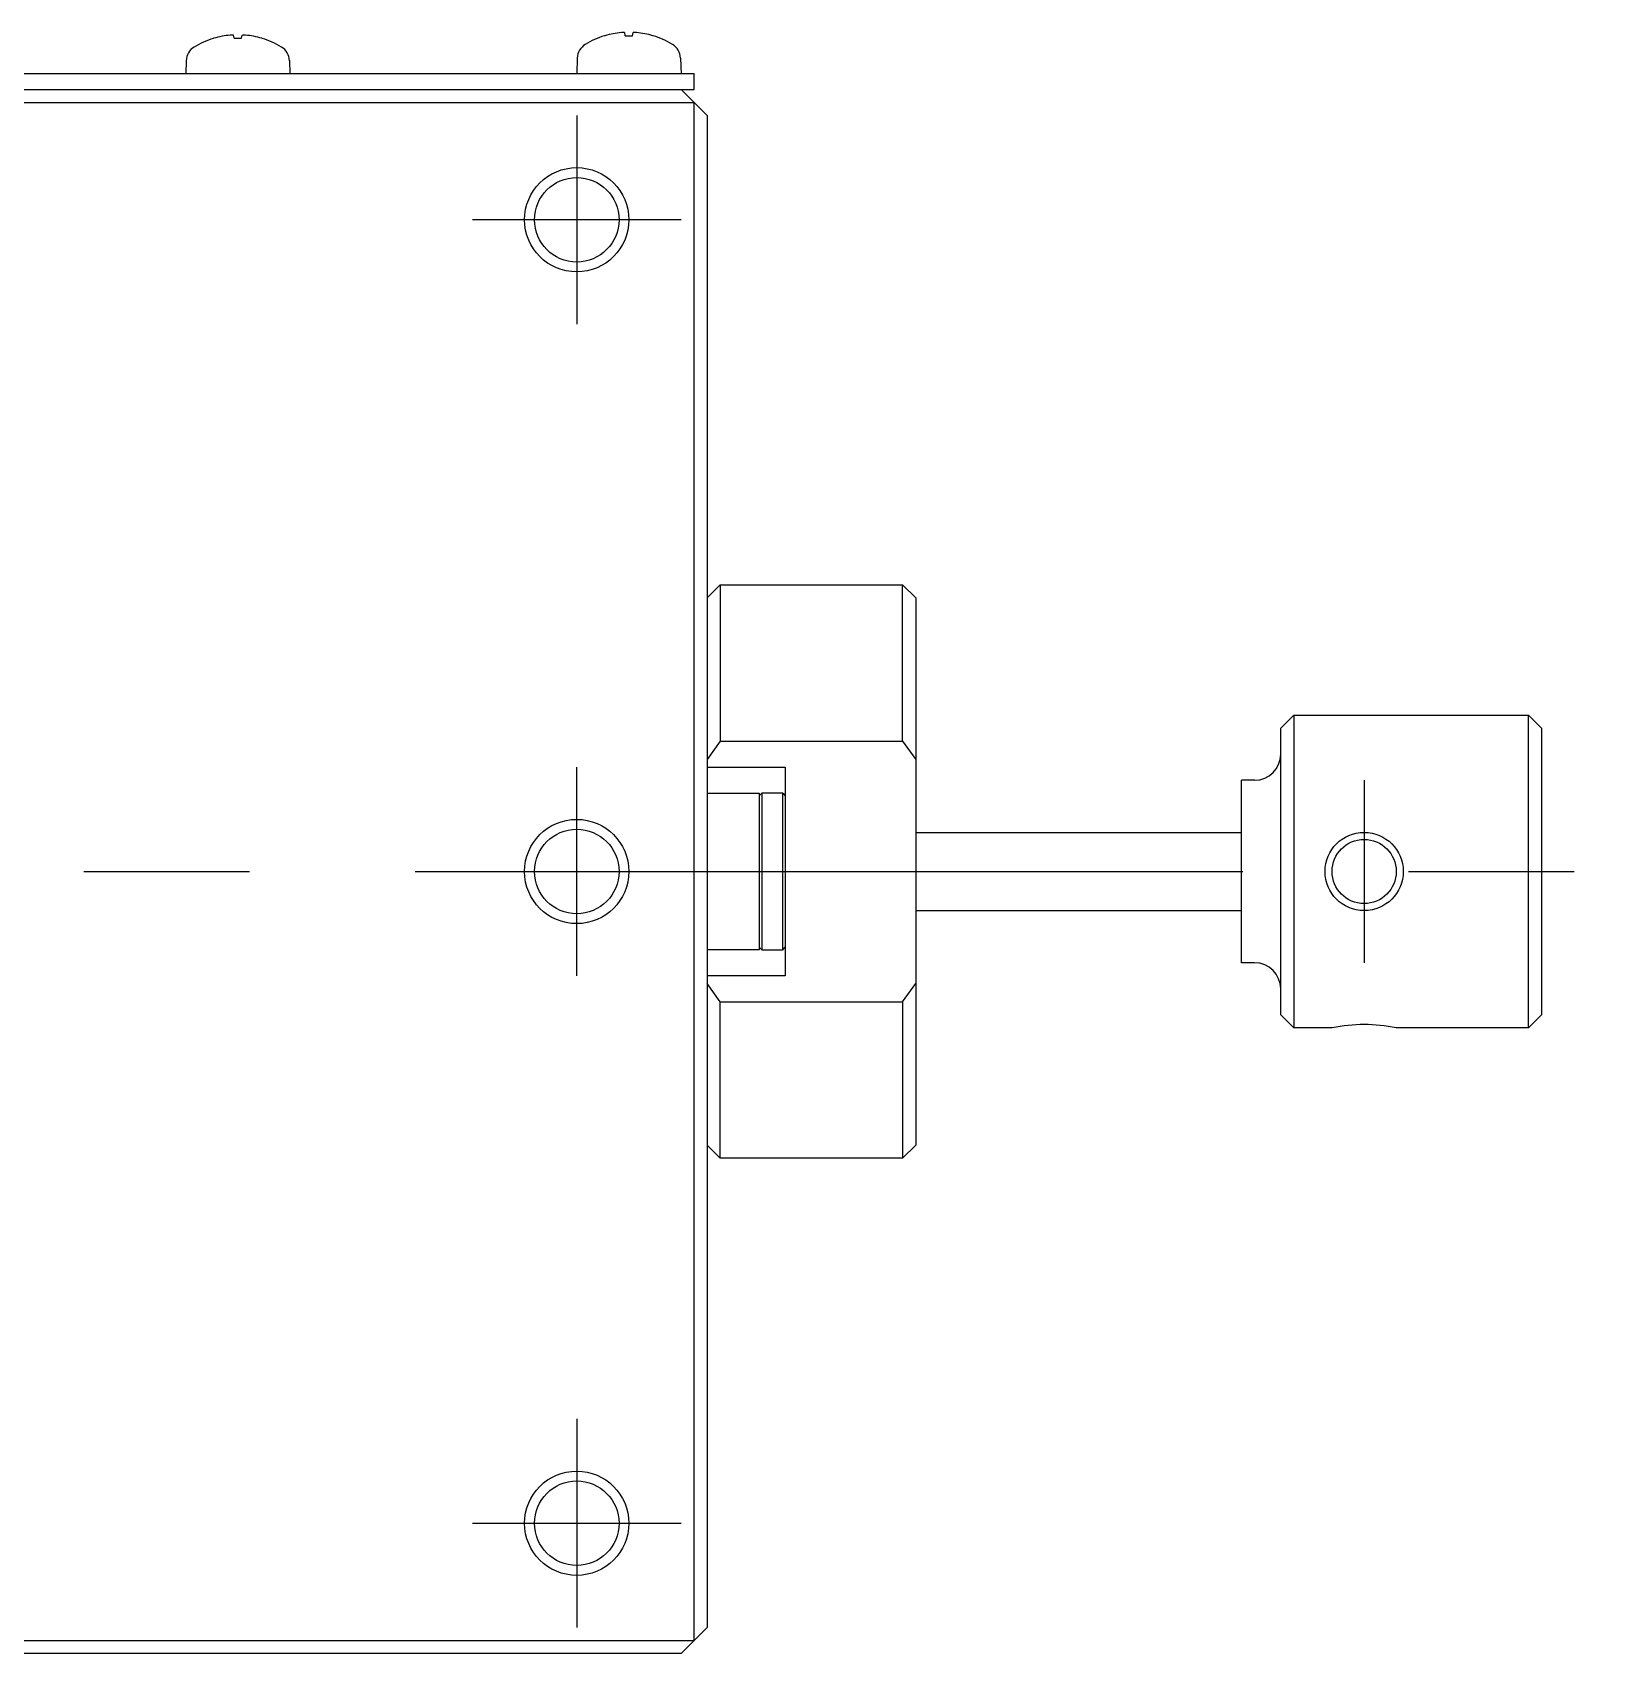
# Model space of a CAD drawing. Extents: x 1 to 275, y 0 to 187.
# Drawn here: x 80 to 139.8, y 73.6 to 135.8 of the extents above; entities that cross this region are included whole.
import ezdxf

# ---------------------------------------------------------------- set-up
doc = ezdxf.new("R2010")
doc.units = 0
doc.linetypes.add('CENTER', pattern=[50.8, 31.75, -6.35, 6.35, -6.35])
doc.layers.get('0').update_dxf_attribs({"linetype": 'CONTINUOUS'})
doc.layers.add('CENTER', color=1, linetype='CENTER')

msp = doc.modelspace()

# ---------------------------------------------------------------- linework, layer by layer
at = {"color": 7, "linetype": 'CONTINUOUS'}
for p, q in [((87.697, 135.536), (87.673, 135.656)), ((87.974, 135.536), (87.998, 135.656)), ((101.917, 135.636), (101.918, 135.636)), ((102.697, 135.636), (102.673, 135.756)), ((102.697, 135.636), (102.974, 135.636)), ((102.974, 135.636), (102.998, 135.756)), ((103.753, 135.636), (103.754, 135.636)), ((86.917, 135.536), (86.918, 135.536)), ((87.697, 135.536), (87.974, 135.536)), ((88.753, 135.536), (88.754, 135.536)), ((85.857, 134.678), (85.839, 134.174)), ((89.814, 134.678), (89.832, 134.174)), ((100.857, 134.778), (100.835, 134.174)), ((104.814, 134.778), (104.835, 134.174)), ((105.335, 134.174), (46.335, 134.174)), ((105.335, 133.574), (105.335, 134.174)), ((46.335, 133.574), (105.335, 133.574)), ((105.835, 132.574), (104.835, 133.574)), ((46.335, 133.074), (105.335, 133.074)), ((105.335, 74.074), (105.335, 133.074)), ((105.835, 132.574), (105.835, 74.574)), ((105.835, 114.074), (106.335, 114.574)), ((106.335, 114.574), (113.335, 114.574)), ((106.335, 114.574), (106.335, 108.574)), ((113.335, 114.574), (113.835, 114.074)), ((113.335, 108.574), (113.335, 114.574)), ((113.835, 114.074), (113.835, 93.074)), ((127.835, 109.074), (128.335, 109.574)), ((128.335, 109.574), (137.335, 109.574)), ((128.335, 109.574), (128.335, 97.574)), ((137.335, 109.574), (137.835, 109.074)), ((137.335, 97.574), (137.335, 109.574)), ((127.835, 98.074), (127.835, 109.074)), ((137.835, 109.074), (137.835, 98.074)), ((106.335, 108.574), (105.835, 107.867)), ((106.335, 108.574), (113.335, 108.574)), ((113.335, 108.574), (113.835, 107.867)), ((105.835, 107.574), (108.835, 107.574)), ((108.835, 107.574), (108.835, 99.574)), ((126.335, 100.074), (126.335, 107.074)), ((126.835, 107.074), (126.335, 107.074)), ((105.835, 106.574), (107.835, 106.574)), ((107.835, 106.574), (107.835, 100.574)), ((107.935, 106.574), (107.835, 106.474)), ((108.735, 106.574), (107.935, 106.574)), ((107.935, 106.574), (107.935, 100.574)), ((108.735, 100.574), (108.735, 106.574)), ((108.735, 106.574), (108.835, 106.474)), ((113.835, 105.074), (126.335, 105.074)), ((113.835, 102.074), (126.335, 102.074)), ((107.835, 100.574), (105.835, 100.574)), ((107.835, 100.674), (107.935, 100.574)), ((107.935, 100.574), (108.735, 100.574)), ((108.735, 100.574), (108.835, 100.674)), ((108.835, 99.574), (105.835, 99.574)), ((126.835, 100.074), (126.335, 100.074)), ((106.335, 98.574), (105.835, 99.281)), ((113.335, 98.574), (113.835, 99.281)), ((106.335, 92.574), (106.335, 98.574)), ((106.335, 98.574), (113.335, 98.574)), ((113.335, 98.574), (113.335, 92.574)), ((128.335, 97.574), (127.835, 98.074)), ((137.835, 98.074), (137.335, 97.574)), ((129.806, 97.574), (128.335, 97.574)), ((137.335, 97.574), (132.265, 97.574)), ((106.335, 92.574), (105.835, 93.074)), ((113.835, 93.074), (113.335, 92.574)), ((113.335, 92.574), (106.335, 92.574)), ((46.335, 74.074), (105.335, 74.074)), ((105.835, 74.574), (104.835, 73.574)), ((104.835, 73.574), (46.835, 73.574))]:
    msp.add_line(p, q, dxfattribs=at)
at = {"color": 3, "linetype": 'CONTINUOUS'}
for centre, radius in [((100.835, 128.574), 2), ((100.835, 103.574), 2), ((131.035, 103.574), 1.5), ((100.835, 78.574), 2)]:
    msp.add_circle(centre, radius, dxfattribs=at)
at = {"color": 7, "linetype": 'CONTINUOUS'}
for centre, radius in [((100.835, 128.574), 1.621), ((100.835, 103.574), 1.621), ((131.035, 103.574), 1.23), ((100.835, 78.574), 1.621)]:
    msp.add_circle(centre, radius, dxfattribs=at)
for centre, radius, start, end in [((87.831, 132.465), 3.204, 95.10361, 106.55625), ((87.671, 134.262), 1.4, 94.10784, 95.1029), ((87.663, 134.365), 1.297, 93.5748, 94.1087), ((87.653, 134.531), 1.13, 92.98166, 93.57741), ((87.649, 134.615), 1.047, 92.66413, 92.97573), ((87.646, 134.665), 0.997, 92.34567, 92.66442), ((87.644, 134.727), 0.934, 92.0162, 92.34601), ((87.641, 134.8), 0.861, 91.67107, 92.0166), ((87.639, 134.882), 0.78, 91.30459, 91.67156), ((87.637, 134.97), 0.691, 90.90961, 91.30521), ((87.635, 135.062), 0.599, 90.47684, 90.91042), ((87.635, 135.152), 0.509, 89.99439, 90.47722), ((87.635, 135.206), 0.455, 89.47333, 89.99411), ((87.635, 135.26), 0.401, 88.90591, 89.47436), ((87.636, 135.316), 0.345, 88.27576, 88.90724), ((87.638, 135.372), 0.289, 87.56254, 88.27753), ((87.64, 135.426), 0.235, 86.73824, 87.56499), ((87.643, 135.476), 0.185, 85.76293, 86.74174), ((87.646, 135.521), 0.14, 84.57747, 85.76815), ((87.65, 135.56), 0.101, 83.09054, 84.58571), ((87.653, 135.587), 0.0731, 81.24585, 83.09224), ((87.657, 135.609), 0.0515, 78.95309, 81.25789), ((87.66, 135.625), 0.0345, 75.99053, 78.97289), ((87.663, 135.638), 0.0216, 71.98924, 76.02482), ((87.666, 135.647), 0.0125, 66.27823, 72.05167), ((87.668, 135.652), 0.00652, 57.5517, 66.4044), ((87.67, 135.655), 0.00311, 43.32271, 57.7343), ((87.671, 135.656), 0.00148, 19.66688, 43.33711), ((88.001, 135.655), 0.00314, 122.16967, 136.63067), ((87.999, 135.656), 0.00149, 136.58172, 160.38167), ((88.002, 135.652), 0.00663, 113.50228, 122.32022), ((88.005, 135.646), 0.0126, 107.81345, 113.59086), ((88.008, 135.638), 0.0218, 103.82582, 107.87013), ((88.011, 135.625), 0.0349, 100.87521, 103.85841), ((88.014, 135.608), 0.0521, 98.58717, 100.89234), ((88.017, 135.586), 0.0743, 96.76001, 98.5945), ((88.021, 135.554), 0.106, 95.34003, 96.77023), ((88.025, 135.516), 0.145, 94.19438, 95.34722), ((88.028, 135.472), 0.189, 93.24124, 94.19906), ((88.031, 135.424), 0.237, 92.42775, 93.24443), ((88.033, 135.373), 0.288, 91.71764, 92.43), ((88.035, 135.321), 0.341, 91.08514, 91.71929), ((88.036, 135.269), 0.392, 90.51129, 91.08639), ((88.036, 135.217), 0.444, 89.98228, 90.51144), ((88.036, 135.133), 0.528, 89.51064, 89.98244), ((88.035, 135.045), 0.616, 89.08456, 89.5116), ((88.034, 134.959), 0.702, 88.69206, 89.08529), ((88.032, 134.877), 0.784, 88.32488, 88.69262), ((88.03, 134.802), 0.859, 87.97657, 88.32534), ((88.028, 134.737), 0.924, 87.64193, 87.97695), ((88.024, 134.659), 1.002, 86.99389, 87.63854), ((88.016, 134.507), 1.155, 86.40671, 86.99002), ((88.006, 134.348), 1.314, 85.88435, 86.40943), ((88, 134.266), 1.396, 85.38973, 85.88661), ((88.001, 134.277), 1.385, 84.89687, 85.3919), ((87.84, 132.465), 3.204, 73.44375, 84.89639), ((102.835, 132.574), 3.2, 107.01118, 121.54462), ((101.917, 135.576), 0.06, 90, 107.01118), ((102.831, 132.565), 3.204, 95.10361, 106.55625), ((102.671, 134.362), 1.4, 94.10784, 95.1029), ((102.663, 134.465), 1.297, 93.5748, 94.1087), ((102.653, 134.631), 1.13, 92.98166, 93.57741), ((102.649, 134.715), 1.047, 92.66413, 92.97573), ((102.646, 134.765), 0.997, 92.34567, 92.66442), ((102.644, 134.827), 0.934, 92.0162, 92.34601), ((102.641, 134.9), 0.861, 91.67107, 92.0166), ((102.639, 134.982), 0.78, 91.30459, 91.67156), ((102.637, 135.07), 0.691, 90.90961, 91.30521), ((102.635, 135.162), 0.599, 90.47684, 90.91042), ((102.635, 135.252), 0.509, 89.99439, 90.47722), ((102.635, 135.306), 0.455, 89.47333, 89.99411), ((102.635, 135.36), 0.401, 88.90591, 89.47436), ((102.636, 135.416), 0.345, 88.27576, 88.90724), ((102.638, 135.472), 0.289, 87.56254, 88.27753), ((102.64, 135.526), 0.235, 86.73824, 87.56499), ((102.643, 135.576), 0.185, 85.76293, 86.74174), ((102.646, 135.621), 0.14, 84.57747, 85.76815), ((102.65, 135.66), 0.101, 83.09054, 84.58571), ((102.653, 135.687), 0.0731, 81.24585, 83.09224), ((102.657, 135.709), 0.0515, 78.95309, 81.25789), ((102.66, 135.725), 0.0345, 75.99053, 78.97289), ((102.663, 135.738), 0.0216, 71.98924, 76.02482), ((102.666, 135.747), 0.0125, 66.27823, 72.05167), ((102.668, 135.752), 0.00652, 57.5517, 66.4044), ((102.67, 135.755), 0.00311, 43.32271, 57.7343), ((102.671, 135.756), 0.00148, 19.66688, 43.33711), ((103.001, 135.755), 0.00314, 122.16967, 136.63067), ((102.999, 135.756), 0.00149, 136.58172, 160.38167), ((103.002, 135.752), 0.00663, 113.50228, 122.32022), ((103.005, 135.746), 0.0126, 107.81345, 113.59086), ((103.008, 135.738), 0.0218, 103.82582, 107.87013), ((103.011, 135.725), 0.0349, 100.87521, 103.85841), ((103.014, 135.708), 0.0521, 98.58717, 100.89234), ((103.017, 135.686), 0.0743, 96.76001, 98.5945), ((103.021, 135.654), 0.106, 95.34003, 96.77023), ((103.025, 135.616), 0.145, 94.19438, 95.34722), ((103.028, 135.572), 0.189, 93.24124, 94.19906), ((103.031, 135.524), 0.237, 92.42775, 93.24443), ((103.033, 135.473), 0.288, 91.71764, 92.43), ((103.035, 135.421), 0.341, 91.08514, 91.71929), ((103.036, 135.369), 0.392, 90.51129, 91.08639), ((103.036, 135.317), 0.444, 89.98228, 90.51144), ((103.036, 135.233), 0.528, 89.51064, 89.98244), ((103.035, 135.145), 0.616, 89.08456, 89.5116), ((103.034, 135.059), 0.702, 88.69206, 89.08529), ((103.032, 134.977), 0.784, 88.32488, 88.69262), ((103.03, 134.902), 0.859, 87.97657, 88.32534), ((103.028, 134.837), 0.924, 87.64193, 87.97695), ((103.024, 134.759), 1.002, 86.99389, 87.63854), ((103.016, 134.607), 1.155, 86.40671, 86.99002), ((103.006, 134.448), 1.314, 85.88435, 86.40943), ((103, 134.366), 1.396, 85.38973, 85.88661), ((103.001, 134.377), 1.385, 84.89687, 85.3919), ((102.84, 132.565), 3.204, 73.44375, 84.89639), ((103.754, 135.576), 0.06, 72.98882, 90), ((102.835, 132.574), 3.2, 58.45538, 72.98882), ((86.496, 134.655), 0.64, 121.54462, 178), ((87.835, 132.474), 3.2, 107.01118, 121.54462), ((86.917, 135.476), 0.06, 90, 107.01118), ((88.754, 135.476), 0.06, 72.98882, 90), ((87.835, 132.474), 3.2, 58.45538, 72.98882), ((89.175, 134.655), 0.64, 2, 58.45538), ((101.496, 134.755), 0.64, 121.54462, 178), ((104.175, 134.755), 0.64, 2, 58.45538), ((126.835, 108.074), 1, 270, 0), ((126.835, 99.074), 1, 0, 90), ((131.035, 91.701), 6, 78.17538, 101.82462)]:
    msp.add_arc(centre, radius, start, end, dxfattribs=at)
at = {"layer": 'CENTER', "color": 1, "linetype": 'CENTER'}
for p, q in [((100.835, 132.574), (100.835, 124.574)), ((104.835, 128.574), (96.835, 128.574)), ((100.835, 99.574), (100.835, 107.574)), ((131.035, 107.074), (131.035, 100.074)), ((43.835, 103.574), (139.835, 103.574)), ((100.835, 82.574), (100.835, 74.574)), ((96.835, 78.574), (104.835, 78.574))]:
    msp.add_line(p, q, dxfattribs=at)

doc.saveas('drawing.dxf')
